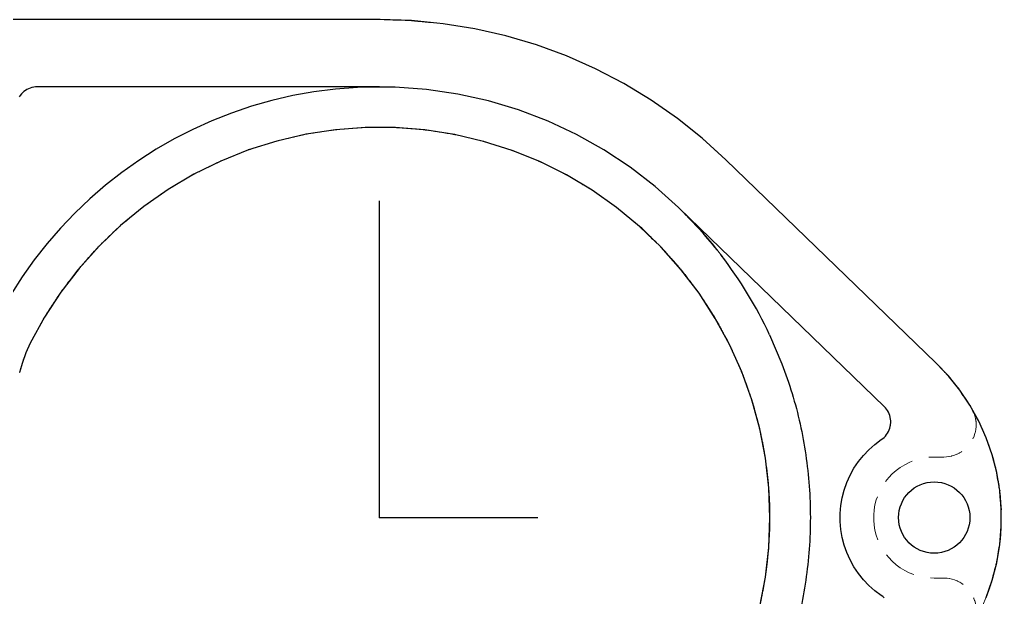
# Model space of a CAD drawing. Header units: millimetres. Extents: x -176 to 23, y -19 to 19.
# Drawn here: x -13.37 to 23.09, y -2.97 to 18.5 of the extents above; entities that cross this region are included whole.
import ezdxf

# ---------------------------------------------------------------- set-up
doc = ezdxf.new("R2010")
doc.units = ezdxf.units.MM
doc.header["$PDSIZE"] = -1
doc.linetypes.add('HIDDEN', pattern=[1.905, 1.27, -0.635])

msp = doc.modelspace()

# ---------------------------------------------------------------- linework, layer by layer
at = {"color": 7, "linetype": 'Continuous', "lineweight": 25}
for p, q in [((0.584, 15.989), (-0.584, 15.989)), ((11.284, 11.333), (11.105, 11.518)), ((12.665, 9.778), (12.671, 9.767)), ((12.671, 9.767), (12.74, 9.679)), ((14.487, 6.791), (14.944, 5.716)), ((14.461, 1.019), (14.461, 1.028))]:
    msp.add_line(p, q, dxfattribs=at)
at = {"color": 7, "linetype": 'HIDDEN', "lineweight": 18}
for p, q in [((12.864, 13.296), (11.994, 14.085)), ((12.74, 9.679), (12.665, 9.778)), ((18.923, 3.86), (18.927, 3.853)), ((14.475, 0.832), (14.461, 1.019)), ((23.036, 1.005), (23.035, 1.013))]:
    msp.add_line(p, q, dxfattribs=at)
at = {"color": 7, "linetype": 'Continuous'}
for q in [(0, 11.765), (5.882, 0)]:
    msp.add_line((0, 0), q, dxfattribs=at)
at = {"color": 7, "linetype": 'Continuous', "lineweight": 25, "flags": 128}
for points in [[(22.53, -2.966), (22.753, -2.329), (22.923, -1.676), (23.036, -1.01), (23.093, -0.338), (23.093, 0.338), (23.036, 1.01), (22.923, 1.676), (22.753, 2.329), (22.53, 2.966), (22.253, 3.582), (21.926, 4.172), (21.55, 4.733), (21.128, 5.26), (20.663, 5.749), (12.864, 13.295), (11.987, 14.092), (11.06, 14.83), (10.087, 15.508), (9.074, 16.122), (8.023, 16.67), (6.939, 17.149), (5.826, 17.559), (4.69, 17.896), (3.534, 18.159), (2.364, 18.348), (1.185, 18.462), (0, 18.5), (-52.5, 18.5)], [(18.738, -2.98), (18.687, -2.935), (18.633, -2.895), (18.395, -2.718), (18.173, -2.522), (17.968, -2.308), (17.783, -2.077), (17.617, -1.831), (17.473, -1.572), (17.351, -1.302), (17.253, -1.022), (17.178, -0.736), (17.128, -0.443), (17.103, -0.148), (17.103, 0.148), (17.128, 0.443), (17.178, 0.736), (17.253, 1.022), (17.351, 1.302), (17.473, 1.572), (17.617, 1.831), (17.783, 2.077), (17.968, 2.308), (18.173, 2.522), (18.395, 2.718), (18.633, 2.895), (18.687, 2.935), (18.738, 2.98), (18.785, 3.029), (18.827, 3.082), (18.865, 3.138), (18.898, 3.197), (18.926, 3.258), (18.948, 3.322), (18.965, 3.388), (18.977, 3.454), (18.983, 3.522), (18.983, 3.589), (18.977, 3.657), (18.966, 3.723), (18.949, 3.789), (18.927, 3.853), (18.899, 3.914), (18.866, 3.974), (18.828, 4.03), (18.786, 4.083), (18.74, 4.132), (11.126, 11.499), (11.105, 11.518), (10.235, 12.298), (9.31, 13.013), (8.335, 13.657), (7.316, 14.229), (6.258, 14.726), (5.166, 15.143), (4.047, 15.48), (2.906, 15.734), (1.75, 15.904), (0.584, 15.989), (0, 16), (-12.71, 16), (-12.777, 15.997), (-12.843, 15.989), (-12.909, 15.975), (-12.972, 15.956), (-13.034, 15.931), (-13.094, 15.902), (-13.151, 15.868), (-13.205, 15.828), (-13.256, 15.785), (-13.303, 15.738), (-13.346, 15.686), (-13.384, 15.632)], [(14.119, -3.3), (14.33, -2.211), (14.458, -1.109), (14.5, 0), (14.458, 1.109), (14.33, 2.211), (14.119, 3.3), (13.826, 4.37), (13.451, 5.414), (12.998, 6.427), (12.469, 7.402), (11.866, 8.333), (11.194, 9.216), (10.457, 10.045), (9.658, 10.815), (8.803, 11.522), (7.896, 12.161), (6.943, 12.73), (5.95, 13.223), (4.921, 13.639), (3.864, 13.976), (2.784, 14.23), (1.688, 14.401), (0.582, 14.488), (-0.527, 14.49), (-1.634, 14.408), (-2.731, 14.241), (-3.811, 13.99), (-4.87, 13.658), (-5.9, 13.245), (-6.895, 12.756), (-7.85, 12.191), (-8.76, 11.555), (-9.617, 10.852), (-10.419, 10.084), (-11.159, 9.258), (-11.835, 8.378), (-12.441, 7.449), (-12.974, 6.476), (-13.132, 6.124), (-13.264, 5.761), (-13.367, 5.39)], [(18.976, 3.661), (18.975, 3.669), (18.966, 3.723)]]:
    msp.add_lwpolyline(points, dxfattribs=at)
at = {"color": 7, "linetype": 'HIDDEN', "lineweight": 18, "flags": 128}
for points in [[(18.401, -0.474), (18.368, -0.286), (18.352, -0.095), (18.352, 0.095), (18.368, 0.286), (18.401, 0.474), (18.449, 0.659), (18.512, 0.839), (18.591, 1.013), (18.684, 1.18), (18.791, 1.338), (18.911, 1.487), (19.043, 1.624), (19.187, 1.751), (19.34, 1.864), (19.503, 1.964), (19.673, 2.05), (19.85, 2.121), (20.033, 2.177), (20.22, 2.218), (20.409, 2.242), (20.6, 2.25), (20.957, 2.25), (21.054, 2.254), (21.058, 2.254), (21.148, 2.265), (21.158, 2.267), (21.241, 2.284), (21.257, 2.288), (21.331, 2.31), (21.355, 2.318), (21.445, 2.353), (21.447, 2.354), (21.53, 2.395), (21.537, 2.4), (21.611, 2.443), (21.624, 2.452), (21.688, 2.498), (21.708, 2.513), (21.781, 2.576), (21.847, 2.644), (21.852, 2.65), (21.908, 2.716), (21.916, 2.728), (21.962, 2.793), (21.976, 2.814), (22.023, 2.898), (22.064, 2.984), (22.066, 2.989), (22.097, 3.072), (22.1, 3.084), (22.123, 3.163), (22.128, 3.181), (22.129, 3.187), (22.146, 3.282), (22.156, 3.376), (22.156, 3.381), (22.158, 3.47), (22.157, 3.481), (22.153, 3.564), (22.151, 3.582), (22.15, 3.589), (22.135, 3.684), (22.113, 3.777), (22.112, 3.78), (22.084, 3.866), (22.08, 3.875), (22.047, 3.953), (22.04, 3.968), (22.037, 3.976), (21.993, 4.057), (22.06, 3.938), (22.176, 3.729), (22.244, 3.592), (22.342, 3.393), (22.4, 3.261), (22.492, 3.05), (22.541, 2.925), (22.626, 2.702), (22.666, 2.583), (22.744, 2.346), (22.773, 2.25), (22.776, 2.236), (22.87, 1.884), (22.948, 1.526), (22.95, 1.517), (22.962, 1.441), (23.012, 1.147), (23.019, 1.086), (23.057, 0.776), (23.06, 0.729), (23.084, 0.403), (23.085, 0.372), (23.094, 0.029), (23.094, 0.013), (23.09, -0.262), (23.085, -0.347), (23.069, -0.638), (23.062, -0.707), (23.03, -1.011), (23.022, -1.069), (23.003, -1.196), (22.975, -1.381), (22.941, -1.551), (22.902, -1.748), (22.864, -1.902), (22.812, -2.112), (22.772, -2.251), (22.663, -2.596), (22.659, -2.608), (22.537, -2.937), (22.529, -2.959), (22.395, -3.275), (22.383, -3.303), (22.237, -3.608), (22.222, -3.64), (22.208, -3.666), (22.044, -3.969), (22.032, -3.99), (21.993, -4.057), (22.038, -3.972), (22.04, -3.968), (22.076, -3.885), (22.08, -3.875), (22.107, -3.796), (22.111, -3.78), (22.131, -3.705), (22.136, -3.68), (22.15, -3.585), (22.151, -3.582), (22.157, -3.491), (22.157, -3.481), (22.157, -3.396), (22.156, -3.381), (22.149, -3.303), (22.146, -3.278), (22.128, -3.183), (22.128, -3.181), (22.103, -3.092), (22.101, -3.084), (22.072, -3.003), (22.066, -2.989), (22.033, -2.917), (22.022, -2.895), (21.974, -2.811), (21.92, -2.733), (21.916, -2.728), (21.861, -2.659), (21.852, -2.65), (21.796, -2.591), (21.778, -2.574), (21.705, -2.511), (21.628, -2.455), (21.624, -2.452), (21.548, -2.405), (21.537, -2.4), (21.464, -2.362), (21.447, -2.354), (21.442, -2.352), (21.352, -2.317), (21.261, -2.289), (21.257, -2.288), (21.169, -2.269), (21.158, -2.267), (21.076, -2.256), (21.058, -2.254), (21.051, -2.254), (20.957, -2.25), (20.6, -2.25), (20.409, -2.242), (20.22, -2.218), (20.033, -2.177), (19.85, -2.121), (19.673, -2.05), (19.503, -1.964), (19.34, -1.864), (19.187, -1.751), (19.043, -1.624), (18.911, -1.487), (18.791, -1.338), (18.684, -1.18), (18.591, -1.013), (18.512, -0.839), (18.449, -0.659), (18.401, -0.474)], [(18.966, 3.723), (18.963, 3.734), (18.949, 3.789)]]:
    msp.add_lwpolyline(points, dxfattribs=at)
at = {"color": 7, "linetype": 'Continuous', "lineweight": 25}
msp.add_circle((20.6, 0), 1.325, dxfattribs=at)
for centre, radius, start, end in [((0, 0), 16, 90, 269.9968), ((0.125, 0.068), 15.857, 25.0848, 37.6048)]:
    msp.add_arc(centre, radius, start, end, dxfattribs=at)
at = {"color": 7, "linetype": 'HIDDEN', "lineweight": 18}
msp.add_arc((2.98, 2.575), 12.069, 36.4446, 46.5194, dxfattribs=at)
at = {"color": 7, "linetype": 'Continuous', "lineweight": 25}
for points, knots in [([(1.184, 18.462), (1.183, 18.462), (0.93, 18.48), (0.4, 18.481), (0.01, 18.5), (0.003, 18.5), (0, 18.5)], [0, 0, 0, 0, 0.003136, 0.981508, 0.991817, 1, 1, 1, 1]), ([(1.209, 18.46), (1.208, 18.46), (1.205, 18.46), (1.197, 18.461), (1.188, 18.462), (1.186, 18.462)], [0, 0, 0, 0, 0.139998, 0.793244, 1, 1, 1, 1]), ([(-2.728, 14.241), (-2.729, 14.241), (-2.731, 14.24), (-2.731, 14.24), (-2.732, 14.24)], [0, 0, 0, 0, 0.544205, 1, 1, 1, 1]), ([(-1.63, 14.408), (-1.632, 14.408), (-1.634, 14.408), (-1.636, 14.407), (-1.637, 14.407)], [0, 0, 0, 0, 0.5063637, 1, 1, 1, 1]), ([(-0.525, 14.49), (-0.526, 14.49), (-0.528, 14.49), (-0.531, 14.49), (-0.533, 14.49)], [0, 0, 0, 0, 0.395121, 1, 1, 1, 1]), ([(0.588, 14.488), (0.586, 14.488), (0.58, 14.488), (0.576, 14.488), (0.574, 14.488)], [0, 0, 0, 0, 0.381178, 1, 1, 1, 1]), ([(2.792, 14.228), (2.789, 14.229), (2.785, 14.23), (2.781, 14.231), (2.779, 14.231)], [0, 0, 0, 0, 0.599961, 1, 1, 1, 1]), ([(-3.81, 13.99), (-3.81, 13.99), (-3.811, 13.99), (-3.813, 13.989), (-3.815, 13.989)], [0, 0, 0, 0, 0.4349576, 1, 1, 1, 1]), ([(3.873, 13.973), (3.87, 13.974), (3.864, 13.975), (3.859, 13.977), (3.856, 13.978)], [0, 0, 0, 0, 0.535327, 1, 1, 1, 1]), ([(11.994, 14.085), (11.993, 14.086), (11.991, 14.088), (11.987, 14.091), (11.987, 14.092), (11.987, 14.092)], [0, 0, 0, 0, 0.463692, 0.946545, 1, 1, 1, 1]), ([(-4.865, 13.659), (-4.867, 13.659), (-4.871, 13.657), (-4.874, 13.656), (-4.876, 13.655)], [0, 0, 0, 0, 0.415739, 1, 1, 1, 1]), ([(4.929, 13.636), (4.926, 13.637), (4.92, 13.639), (4.915, 13.641), (4.912, 13.642)], [0, 0, 0, 0, 0.413481, 1, 1, 1, 1]), ([(-5.894, 13.248), (-5.896, 13.247), (-5.9, 13.245), (-5.903, 13.244), (-5.905, 13.243)], [0, 0, 0, 0, 0.488774, 1, 1, 1, 1]), ([(5.954, 13.221), (5.953, 13.222), (5.948, 13.223), (5.944, 13.225), (5.941, 13.226)], [0, 0, 0, 0, 0.34954, 1, 1, 1, 1]), ([(6.954, 12.723), (6.95, 12.725), (6.944, 12.729), (6.937, 12.732), (6.935, 12.734)], [0, 0, 0, 0, 0.550543, 1, 1, 1, 1]), ([(-7.847, 12.193), (-7.848, 12.192), (-7.851, 12.191), (-7.854, 12.189), (-7.855, 12.188)], [0, 0, 0, 0, 0.401453, 1, 1, 1, 1]), ([(7.905, 12.155), (7.902, 12.157), (7.895, 12.162), (7.889, 12.166), (7.886, 12.168)], [0, 0, 0, 0, 0.42472, 1, 1, 1, 1]), ([(-8.755, 11.558), (-8.757, 11.557), (-8.76, 11.555), (-8.762, 11.553), (-8.764, 11.552)], [0, 0, 0, 0, 0.464635, 1, 1, 1, 1]), ([(8.808, 11.518), (8.806, 11.519), (8.801, 11.523), (8.796, 11.527), (8.793, 11.529)], [0, 0, 0, 0, 0.363072, 1, 1, 1, 1]), ([(11.284, 11.333), (11.546, 11.066), (11.808, 10.798), (11.916, 10.677), (11.917, 10.677), (11.916, 10.677), (11.917, 10.677), (11.929, 10.662), (11.923, 10.669), (12.013, 10.559), (12.288, 10.23), (12.534, 9.935)], [0, 0, 0, 0, 0.445459, 0.445489, 0.44564, 0.446211, 0.446308, 0.446385, 0.489901, 0.543498, 1, 1, 1, 1]), ([(-9.614, 10.854), (-9.615, 10.853), (-9.617, 10.851), (-9.619, 10.85), (-9.62, 10.849)], [0, 0, 0, 0, 0.546112, 1, 1, 1, 1]), ([(10.05, 10.437), (10.121, 10.368), (10.379, 10.117), (9.842, 10.657), (9.658, 10.816), (9.658, 10.816)], [0, 0, 0, 0, 0.275399, 0.999484, 1, 1, 1, 1]), ([(9.669, 10.805), (9.666, 10.808), (9.661, 10.813), (9.66, 10.813), (9.66, 10.814)], [0, 0, 0, 0, 0.568316, 1, 1, 1, 1]), ([(-10.417, 10.086), (-10.418, 10.085), (-10.419, 10.084), (-10.421, 10.082), (-10.422, 10.081)], [0, 0, 0, 0, 0.369413, 1, 1, 1, 1]), ([(10.463, 10.038), (10.461, 10.04), (10.455, 10.046), (10.45, 10.052), (10.447, 10.055)], [0, 0, 0, 0, 0.387645, 1, 1, 1, 1]), ([(-11.156, 9.262), (-11.157, 9.261), (-11.16, 9.258), (-11.162, 9.255), (-11.163, 9.254)], [0, 0, 0, 0, 0.441769, 1, 1, 1, 1]), ([(11.197, 9.213), (11.196, 9.214), (11.193, 9.217), (11.19, 9.22), (11.189, 9.223)], [0, 0, 0, 0, 0.337365, 1, 1, 1, 1]), ([(-11.832, 8.382), (-11.833, 8.38), (-11.835, 8.378), (-11.836, 8.376), (-11.837, 8.375)], [0, 0, 0, 0, 0.517779, 1, 1, 1, 1]), ([(11.873, 8.322), (11.871, 8.326), (11.867, 8.331), (11.863, 8.337), (11.862, 8.339)], [0, 0, 0, 0, 0.670196, 1, 1, 1, 1]), ([(-12.439, 7.451), (-12.44, 7.45), (-12.441, 7.448), (-12.441, 7.448), (-12.441, 7.447)], [0, 0, 0, 0, 0.5003002, 1, 1, 1, 1]), ([(12.479, 7.383), (12.475, 7.389), (12.469, 7.4), (12.463, 7.41), (12.46, 7.415)], [0, 0, 0, 0, 0.56814, 1, 1, 1, 1]), ([(12.999, 6.424), (12.999, 6.425), (12.998, 6.426), (12.997, 6.428), (12.997, 6.428)], [0, 0, 0, 0, 0.708147, 1, 1, 1, 1]), ([(-13.132, 6.125), (-13.132, 6.125), (-13.133, 6.124), (-13.133, 6.123), (-13.133, 6.122)], [0, 0, 0, 0, 0.353185, 1, 1, 1, 1]), ([(-13.263, 5.764), (-13.263, 5.763), (-13.264, 5.762), (-13.264, 5.76), (-13.264, 5.76)], [0, 0, 0, 0, 0.574755, 1, 1, 1, 1]), ([(14.944, 5.716), (15.076, 5.349), (15.339, 4.615), (15.63, 3.482), (15.844, 2.332), (15.971, 1.169), (16.014, 0), (15.972, -1.169), (15.844, -2.332), (15.631, -3.482), (15.334, -4.613), (14.961, -5.722), (14.645, -6.435), (14.487, -6.791)], [0, 0, 0, 0, 0.090909, 0.181818, 0.272727, 0.363636, 0.454545, 0.545455, 0.636364, 0.727273, 0.818182, 0.909091, 1, 1, 1, 1]), ([(13.458, 5.395), (13.456, 5.401), (13.452, 5.412), (13.448, 5.422), (13.446, 5.426)], [0, 0, 0, 0, 0.6154598, 1, 1, 1, 1]), ([(21.546, 4.737), (21.543, 4.741), (21.441, 4.881), (21.287, 5.061), (21.132, 5.255), (21.129, 5.258), (21.129, 5.259)], [0, 0, 0, 0, 0.028979, 0.96677, 0.991583, 1, 1, 1, 1]), ([(13.831, 4.352), (13.829, 4.358), (13.825, 4.369), (13.822, 4.381), (13.82, 4.386)], [0, 0, 0, 0, 0.512345, 1, 1, 1, 1]), ([(21.924, 4.175), (21.923, 4.177), (21.898, 4.22), (21.682, 4.53), (21.567, 4.709), (21.556, 4.725), (21.553, 4.728)], [0, 0, 0, 0, 0.034469, 0.912605, 0.977859, 1, 1, 1, 1]), ([(22.253, 3.583), (22.253, 3.583), (22.245, 3.6), (22.037, 3.966), (21.945, 4.141), (21.933, 4.16), (21.929, 4.167)], [0, 0, 0, 0, 0.0189061, 0.8260417, 0.9394482, 1, 1, 1, 1]), ([(14.121, 3.29), (14.121, 3.293), (14.119, 3.302), (14.116, 3.311), (14.115, 3.316)], [0, 0, 0, 0, 0.365823, 1, 1, 1, 1]), ([(22.271, 3.543), (22.27, 3.545), (22.269, 3.55), (22.249, 3.591), (22.254, 3.581), (22.254, 3.58)], [0, 0, 0, 0, 0.397196, 0.968371, 1, 1, 1, 1]), ([(22.531, 2.962), (22.531, 2.962), (22.53, 2.965), (22.53, 2.966), (22.53, 2.966), (22.53, 2.966)], [0, 0, 0, 0, 0.202175, 0.857338, 1, 1, 1, 1]), ([(14.331, 2.206), (14.331, 2.208), (14.33, 2.213), (14.329, 2.217), (14.329, 2.221)], [0, 0, 0, 0, 0.296971, 1, 1, 1, 1]), ([(22.92, 1.685), (22.918, 1.696), (22.885, 1.847), (22.821, 2.078), (22.752, 2.336), (22.753, 2.33), (22.754, 2.326)], [0, 0, 0, 0, 0.063886, 0.870384, 0.918893, 1, 1, 1, 1]), ([(23.035, 1.013), (23.036, 1.012), (23.036, 1.006), (23.022, 1.127), (22.971, 1.379), (22.931, 1.632), (22.928, 1.647), (22.925, 1.663), (22.924, 1.669)], [0, 0, 0, 0, 0.012062, 0.053867, 0.83654, 0.938591, 0.977388, 1, 1, 1, 1]), ([(23.093, 0.338), (23.093, 0.339), (23.092, 0.365), (23.053, 0.754), (23.04, 0.979), (23.038, 0.996), (23.036, 1.005)], [0, 0, 0, 0, 0.018004, 0.862916, 0.926989, 1, 1, 1, 1]), ([(23.093, 0.292), (23.093, 0.298), (23.094, 0.311), (23.093, 0.347), (23.093, 0.336), (23.093, 0.336)], [0, 0, 0, 0, 0.364261, 0.957963, 1, 1, 1, 1]), ([(23.037, -1.001), (23.039, -0.983), (23.063, -0.774), (23.078, -0.565), (23.093, -0.335), (23.093, -0.337), (23.093, -0.338)], [0, 0, 0, 0, 0.07269, 0.878479, 0.964908, 1, 1, 1, 1]), ([(22.924, -1.67), (22.924, -1.668), (22.929, -1.648), (22.989, -1.27), (23.029, -1.059), (23.034, -1.026), (23.035, -1.014)], [0, 0, 0, 0, 0.084225, 0.859687, 0.953942, 1, 1, 1, 1]), ([(14.457, -1.112), (14.457, -1.111), (14.458, -1.107), (14.458, -1.103), (14.458, -1.1)], [0, 0, 0, 0, 0.256781, 1, 1, 1, 1]), ([(22.754, -2.325), (22.755, -2.323), (22.763, -2.3), (22.868, -1.88), (22.915, -1.711), (22.919, -1.692), (22.92, -1.684)], [0, 0, 0, 0, 0.073348, 0.776152, 0.916139, 1, 1, 1, 1]), ([(14.328, -2.222), (14.329, -2.218), (14.33, -2.213), (14.331, -2.207), (14.331, -2.205)], [0, 0, 0, 0, 0.672521, 1, 1, 1, 1]), ([(22.53, -2.965), (22.53, -2.965), (22.534, -2.955), (22.63, -2.693), (22.698, -2.503), (22.746, -2.353), (22.751, -2.337)], [0, 0, 0, 0, 0.008938, 0.149976, 0.906443, 1, 1, 1, 1])]:
    msp.add_open_spline(points, degree=3, knots=knots, dxfattribs=at)
at = {"color": 7, "linetype": 'HIDDEN', "lineweight": 18}
for points, knots in [([(1.186, 18.462), (1.185, 18.462), (1.184, 18.462), (1.184, 18.462), (1.184, 18.462)], [0, 0, 0, 0, 0.489579, 1, 1, 1, 1]), ([(2.005, 18.383), (1.665, 18.412), (1.325, 18.442), (1.209, 18.46), (1.209, 18.46)], [0, 0, 0, 0, 0.9979996, 1, 1, 1, 1]), ([(-2.732, 14.24), (-2.733, 14.24), (-2.909, 14.209), (-3.418, 14.072), (-3.758, 14.004), (-3.798, 13.994), (-3.809, 13.991), (-3.81, 13.99)], [0, 0, 0, 0, 0.004552, 0.903468, 0.946502, 0.993835, 1, 1, 1, 1]), ([(-1.637, 14.407), (-1.643, 14.407), (-1.671, 14.403), (-2.024, 14.349), (-2.388, 14.301), (-2.716, 14.243), (-2.728, 14.241)], [0, 0, 0, 0, 0.015921, 0.078575, 0.966991, 1, 1, 1, 1]), ([(-0.533, 14.49), (-0.551, 14.489), (-0.855, 14.475), (-1.248, 14.437), (-1.593, 14.412), (-1.623, 14.409), (-1.63, 14.408)], [0, 0, 0, 0, 0.053297, 0.917444, 0.980664, 1, 1, 1, 1]), ([(0.574, 14.488), (0.562, 14.489), (0.309, 14.498), (-0.122, 14.488), (-0.462, 14.492), (-0.506, 14.491), (-0.522, 14.491), (-0.525, 14.49)], [0, 0, 0, 0, 0.044349, 0.901401, 0.935431, 0.991045, 1, 1, 1, 1]), ([(1.688, 14.401), (1.688, 14.401), (1.689, 14.401), (1.21, 14.451), (0.977, 14.457), (0.623, 14.487), (0.594, 14.488), (0.588, 14.488)], [0, 0, 0, 0, 0.010794, 0.069492, 0.920567, 0.982738, 1, 1, 1, 1]), ([(2.779, 14.231), (2.775, 14.232), (2.749, 14.237), (2.399, 14.292), (2.038, 14.355), (1.714, 14.398), (1.688, 14.401)], [0, 0, 0, 0, 0.012631, 0.086342, 0.928053, 1, 1, 1, 1]), ([(3.856, 13.978), (3.847, 13.98), (3.813, 13.99), (3.482, 14.065), (3.127, 14.16), (2.81, 14.225), (2.792, 14.228)], [0, 0, 0, 0, 0.023751, 0.098234, 0.948864, 1, 1, 1, 1]), ([(-3.815, 13.989), (-3.826, 13.986), (-4.129, 13.899), (-4.489, 13.777), (-4.839, 13.669), (-4.861, 13.661), (-4.865, 13.659)], [0, 0, 0, 0, 0.035869, 0.932208, 0.98583, 1, 1, 1, 1]), ([(4.912, 13.642), (4.897, 13.648), (4.63, 13.743), (4.252, 13.85), (3.923, 13.959), (3.885, 13.97), (3.873, 13.973)], [0, 0, 0, 0, 0.048637, 0.890125, 0.966197, 1, 1, 1, 1]), ([(-4.876, 13.655), (-4.886, 13.652), (-5.174, 13.547), (-5.535, 13.389), (-5.866, 13.26), (-5.888, 13.251), (-5.894, 13.248)], [0, 0, 0, 0, 0.032973, 0.934456, 0.98081, 1, 1, 1, 1]), ([(5.941, 13.226), (5.919, 13.236), (5.647, 13.356), (5.289, 13.491), (4.971, 13.621), (4.936, 13.634), (4.929, 13.636)], [0, 0, 0, 0, 0.0745202, 0.8947087, 0.9776452, 1, 1, 1, 1]), ([(-5.905, 13.243), (-5.911, 13.24), (-6.188, 13.117), (-6.542, 12.924), (-6.848, 12.781), (-6.889, 12.759), (-6.894, 12.756), (-6.895, 12.756)], [0, 0, 0, 0, 0.0187857, 0.90967, 0.9439455, 0.9947898, 1, 1, 1, 1]), ([(6.935, 12.734), (6.926, 12.739), (6.887, 12.76), (6.594, 12.903), (6.27, 13.07), (5.981, 13.209), (5.958, 13.219), (5.954, 13.221)], [0, 0, 0, 0, 0.026283, 0.122808, 0.925324, 0.987898, 1, 1, 1, 1]), ([(-6.897, 12.755), (-6.911, 12.747), (-7.196, 12.587), (-7.51, 12.393), (-7.827, 12.206), (-7.844, 12.195), (-7.847, 12.193)], [0, 0, 0, 0, 0.046183, 0.93838, 0.989135, 1, 1, 1, 1]), ([(7.886, 12.168), (7.871, 12.177), (7.83, 12.204), (7.517, 12.386), (7.238, 12.567), (6.968, 12.715), (6.954, 12.723)], [0, 0, 0, 0, 0.057634, 0.158132, 0.953883, 1, 1, 1, 1]), ([(-7.855, 12.188), (-7.865, 12.181), (-8.13, 12.008), (-8.437, 11.778), (-8.733, 11.575), (-8.75, 11.562), (-8.755, 11.558)], [0, 0, 0, 0, 0.03462, 0.938406, 0.983027, 1, 1, 1, 1]), ([(8.793, 11.529), (8.769, 11.547), (8.539, 11.72), (8.226, 11.929), (7.955, 12.123), (7.914, 12.149), (7.905, 12.155)], [0, 0, 0, 0, 0.0920668, 0.8642272, 0.9692103, 1, 1, 1, 1]), ([(-8.764, 11.552), (-8.769, 11.548), (-9.01, 11.365), (-9.311, 11.097), (-9.593, 10.873), (-9.608, 10.859), (-9.614, 10.854)], [0, 0, 0, 0, 0.020933, 0.944602, 0.979895, 1, 1, 1, 1]), ([(9.658, 10.816), (9.638, 10.833), (9.407, 11.032), (9.126, 11.258), (8.85, 11.486), (8.813, 11.514), (8.808, 11.518)], [0, 0, 0, 0, 0.0748504, 0.8623485, 0.9826418, 1, 1, 1, 1]), ([(-9.62, 10.849), (-9.622, 10.847), (-9.842, 10.655), (-10.118, 10.366), (-10.389, 10.115), (-10.407, 10.097), (-10.416, 10.087), (-10.417, 10.086)], [0, 0, 0, 0, 0.009704, 0.920034, 0.961461, 0.994337, 1, 1, 1, 1]), ([(9.66, 10.814), (9.66, 10.814), (9.611, 10.869), (9.831, 10.653), (10.05, 10.437)], [0, 0, 0, 0, 0.002935, 1, 1, 1, 1]), ([(10.447, 10.055), (10.426, 10.076), (10.365, 10.139), (10.173, 10.325), (10.026, 10.477), (9.744, 10.735), (9.681, 10.794), (9.669, 10.805)], [0, 0, 0, 0, 0.067384, 0.205192, 0.814298, 0.963126, 1, 1, 1, 1]), ([(-10.422, 10.081), (-10.429, 10.074), (-10.655, 9.835), (-10.896, 9.551), (-11.14, 9.281), (-11.153, 9.266), (-11.156, 9.262)], [0, 0, 0, 0, 0.030982, 0.940841, 0.986006, 1, 1, 1, 1]), ([(11.189, 9.223), (11.156, 9.261), (10.97, 9.482), (10.72, 9.752), (10.51, 9.99), (10.47, 10.031), (10.463, 10.038)], [0, 0, 0, 0, 0.145966, 0.839638, 0.973247, 1, 1, 1, 1]), ([(-11.163, 9.254), (-11.168, 9.247), (-11.369, 9.004), (-11.594, 8.687), (-11.816, 8.404), (-11.828, 8.387), (-11.832, 8.382)], [0, 0, 0, 0, 0.024433, 0.944168, 0.981464, 1, 1, 1, 1]), ([(11.862, 8.339), (11.859, 8.343), (11.819, 8.403), (11.643, 8.633), (11.43, 8.915), (11.234, 9.169), (11.199, 9.211), (11.197, 9.213)], [0, 0, 0, 0, 0.01425, 0.196567, 0.823515, 0.990015, 1, 1, 1, 1]), ([(-11.837, 8.375), (-11.839, 8.371), (-12.018, 8.121), (-12.221, 7.774), (-12.427, 7.471), (-12.435, 7.457), (-12.439, 7.451)], [0, 0, 0, 0, 0.012725, 0.954205, 0.980349, 1, 1, 1, 1]), ([(12.46, 7.415), (12.452, 7.428), (12.409, 7.502), (12.241, 7.759), (12.057, 8.055), (11.904, 8.277), (11.873, 8.322)], [0, 0, 0, 0, 0.0470945, 0.2520203, 0.8486792, 1, 1, 1, 1]), ([(-12.441, 7.447), (-12.442, 7.446), (-12.543, 7.281), (-12.778, 6.818), (-12.964, 6.494), (-12.972, 6.479), (-13.029, 6.354), (-13.089, 6.235), (-13.132, 6.126), (-13.132, 6.125)], [0, 0, 0, 0, 0.0048874, 0.7138276, 0.727852, 0.7434437, 0.7513381, 0.9986963, 1, 1, 1, 1]), ([(12.997, 6.428), (12.997, 6.429), (12.978, 6.47), (12.925, 6.572), (12.765, 6.862), (12.618, 7.147), (12.5, 7.347), (12.479, 7.383)], [0, 0, 0, 0, 0.002948, 0.129524, 0.349127, 0.882424, 1, 1, 1, 1]), ([(13.446, 5.426), (13.441, 5.438), (13.399, 5.547), (13.29, 5.788), (13.146, 6.119), (13.042, 6.335), (12.999, 6.424)], [0, 0, 0, 0, 0.037361, 0.339667, 0.72857, 1, 1, 1, 1]), ([(-13.133, 6.122), (-13.134, 6.12), (-13.179, 6.005), (-13.224, 5.883), (-13.262, 5.765), (-13.263, 5.764)], [0, 0, 0, 0, 0.013291, 0.988413, 1, 1, 1, 1]), ([(-13.264, 5.76), (-13.265, 5.759), (-13.303, 5.64), (-13.334, 5.515), (-13.366, 5.393), (-13.366, 5.391)], [0, 0, 0, 0, 0.007241, 0.986583, 1, 1, 1, 1]), ([(21.129, 5.259), (21.128, 5.259), (21.047, 5.351), (20.746, 5.653), (20.664, 5.748), (20.664, 5.748)], [0, 0, 0, 0, 0.004223, 0.999652, 1, 1, 1, 1]), ([(13.82, 4.386), (13.808, 4.425), (13.761, 4.573), (13.663, 4.84), (13.557, 5.146), (13.49, 5.316), (13.458, 5.395)], [0, 0, 0, 0, 0.12376, 0.473735, 0.756036, 1, 1, 1, 1]), ([(21.553, 4.728), (21.552, 4.73), (21.549, 4.733), (21.547, 4.736), (21.546, 4.737)], [0, 0, 0, 0, 0.444848, 1, 1, 1, 1]), ([(14.115, 3.316), (14.1, 3.378), (14.073, 3.483), (14.021, 3.706), (13.852, 4.311), (13.957, 3.912), (13.876, 4.219), (13.847, 4.304), (13.831, 4.352)], [0, 0, 0, 0, 0.160177, 0.274333, 0.625752, 0.703405, 0.831527, 1, 1, 1, 1]), ([(21.929, 4.167), (21.928, 4.169), (21.925, 4.173), (21.924, 4.174), (21.924, 4.175)], [0, 0, 0, 0, 0.43079, 1, 1, 1, 1]), ([(14.329, 2.221), (14.318, 2.282), (14.293, 2.427), (14.248, 2.703), (14.187, 2.987), (14.145, 3.19), (14.126, 3.273), (14.121, 3.29)], [0, 0, 0, 0, 0.176783, 0.415596, 0.755907, 0.949539, 1, 1, 1, 1]), ([(18.738, 2.98), (18.745, 2.987), (18.761, 3.003), (18.782, 3.026), (18.805, 3.053), (18.824, 3.078), (18.845, 3.107), (18.862, 3.133), (18.881, 3.164), (18.895, 3.191), (18.911, 3.224), (18.923, 3.251), (18.936, 3.286), (18.946, 3.314), (18.956, 3.35), (18.963, 3.378), (18.971, 3.416), (18.976, 3.444), (18.979, 3.482), (18.981, 3.505), (18.983, 3.522)], [0, 0, 0, 0, 0.044074, 0.103801, 0.145644, 0.208032, 0.2479, 0.313402, 0.351495, 0.42058, 0.457021, 0.530136, 0.564989, 0.642554, 0.675813, 0.758196, 0.789798, 0.877308, 0.907467, 1, 1, 1, 1]), ([(22.754, 2.326), (22.754, 2.326), (22.751, 2.337), (22.601, 2.747), (22.531, 2.962), (22.531, 2.962)], [0, 0, 0, 0, 0.0604334, 0.9994075, 1, 1, 1, 1]), ([(14.38, 1.779), (14.395, 1.66), (14.414, 1.514), (14.455, 1.151), (14.444, 1.247), (14.435, 1.382), (14.408, 1.587), (14.384, 1.837), (14.354, 2.039), (14.339, 2.159), (14.332, 2.203), (14.331, 2.206)], [0, 0, 0, 0, 0.2964, 0.362402, 0.393856, 0.455025, 0.632303, 0.75608, 0.918002, 0.992545, 1, 1, 1, 1]), ([(22.924, 1.669), (22.923, 1.671), (22.922, 1.678), (22.921, 1.682), (22.92, 1.685)], [0, 0, 0, 0, 0.3455476, 1, 1, 1, 1]), ([(14.461, 1.028), (14.46, 1.033), (14.458, 1.059), (14.468, 0.944), (14.46, 1.081), (14.466, 0.907), (14.489, 0.767), (14.508, -0.139), (14.495, 0.16), (14.497, 0.359), (14.484, 0.597), (14.478, 0.762), (14.475, 0.832)], [0, 0, 0, 0, 0.0078288, 0.0384112, 0.069376, 0.103553, 0.1868499, 0.5904156, 0.6174868, 0.7396057, 0.890054, 1, 1, 1, 1]), ([(14.458, -1.1), (14.459, -1.08), (14.465, -0.988), (14.464, -0.808), (14.491, -0.621), (14.49, -0.377), (14.499, -0.19), (14.498, -0.088), (14.508, 0.108), (14.488, -0.356), (14.469, -0.798)], [0, 0, 0, 0, 0.036954, 0.170028, 0.263993, 0.436404, 0.532723, 0.577432, 0.596405, 1, 1, 1, 1]), ([(23.035, -1.014), (23.035, -1.017), (23.034, -1.024), (23.034, -1.028), (23.036, -1.004), (23.037, -1.001)], [0, 0, 0, 0, 0.352741, 0.911542, 1, 1, 1, 1]), ([(14.331, -2.205), (14.332, -2.198), (14.34, -2.147), (14.355, -2.039), (14.377, -1.855), (14.416, -1.584), (14.435, -1.331), (14.454, -1.157), (14.457, -1.115), (14.457, -1.112)], [0, 0, 0, 0, 0.02044, 0.14588, 0.311908, 0.518045, 0.879239, 0.989707, 1, 1, 1, 1]), ([(22.92, -1.684), (22.921, -1.681), (22.923, -1.672), (22.923, -1.671), (22.924, -1.67)], [0, 0, 0, 0, 0.379716, 1, 1, 1, 1]), ([(14.122, -3.289), (14.133, -3.241), (14.151, -3.163), (14.188, -2.992), (14.22, -2.815), (14.26, -2.629), (14.279, -2.506), (14.303, -2.372), (14.318, -2.283), (14.328, -2.222)], [0, 0, 0, 0, 0.142338, 0.230024, 0.495492, 0.614868, 0.745423, 0.824115, 1, 1, 1, 1]), ([(22.751, -2.337), (22.752, -2.334), (22.755, -2.325), (22.755, -2.325), (22.754, -2.325)], [0, 0, 0, 0, 0.301753, 1, 1, 1, 1]), ([(22.528, -2.969), (22.529, -2.968), (22.53, -2.966), (22.53, -2.965), (22.53, -2.965)], [0, 0, 0, 0, 0.502915, 1, 1, 1, 1])]:
    msp.add_open_spline(points, degree=3, knots=knots, dxfattribs=at)
at = {"color": 7, "linetype": 'Continuous'}
msp.add_point((0, 0), dxfattribs=at)

doc.saveas('drawing.dxf')
